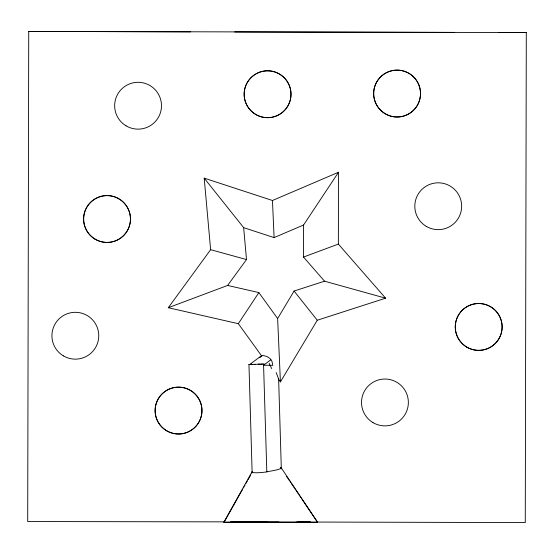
<?xml version="1.0" encoding="UTF-8"?>
<svg xmlns="http://www.w3.org/2000/svg" width="554" height="554" viewBox="0 0 554 554"><rect width="100%" height="100%" fill="white"/><g stroke="black" fill="none" stroke-linecap="round" stroke-linejoin="round"><path stroke-width="0.83" d="M498.607 32.499L526.3 32.561L28.732 31.419L27.7 521.536L224.647 521.861M385.605 298.184L324.575 281.197L303.495 257.063L303.564 225.014L338.508 172.273L338.362 244.092L385.619 298.191L317.262 320.24L280.414 381.9L278.468 379.213M316.556 522.055L525.268 522.581L526.3 32.464M280.483 467.396A14.75 2.119 -7 0 1 281.203 467.77L317.657 522.235L223.858 522.235L252.153 471.641A14.972 1.967 -8.3 0 1 252.416 471.385M224.28 521.854L237.32 498.683M237.611 498.171L239.231 495.297M239.75 494.376L242.361 489.778M243.4 487.936L243.926 487.014M244.446 486.093L244.972 485.179M246.018 483.337L247.361 480.983M248.185 479.542L248.594 478.822M249.009 478.102L249.418 477.382M249.833 476.669L250.657 475.228M251.904 473.074L252.319 472.361M280.407 381.844L277.637 318.543L294.077 291.03L324.575 281.197M255.082 364.317L248.919 364.546L249.674 364.539L261.675 355.529L262.748 355.412L266.876 356.464L270.061 358.576L272 361.464L272.838 365.342L263.579 365.218L264.348 364.033L260.879 364.137M338.515 172.259L272.464 200.493L204.197 178.146L210.631 249.688L168.284 307.712L227.618 285.442L258.856 292.574L238.331 323.668L261.827 356.208L261.135 356.728M227.618 285.442L246.509 259.556L243.642 227.639L204.232 178.187M261.64 355.557L261.654 355.973M250.768 364.504L251.454 363.985M259.757 357.766L260.442 357.247M263.579 365.218L270.996 359.657M243.642 227.639L274.091 237.604L303.564 225.014M303.495 257.063L338.335 244.099M249.688 364.518L251.911 364.428M223.858 522.235L278.863 522.069M267.61 471.745L266.813 471.856L263.545 364.054M248.961 364.539L252.105 471.821M252.312 364.414L252.749 364.4M254.314 364.338L259.916 364.165M258.157 364.22L262.416 364.089M249.757 364.525L250.657 364.511M250.408 364.511L249.902 364.518M310.385 522.076L297.865 522.083M190.548 31.855L28.732 31.419M234.681 31.945L454.474 32.409M231.053 521.958L317.657 522.235M267.049 522.034L230.63 521.91M296.058 522.097L310.69 522.145M168.284 307.705L238.317 323.702M210.659 249.695L246.509 259.556M294.077 291.03L317.117 320.053M258.856 292.574L277.637 318.543M280.781 468.116L281.37 468.947M287.734 478.185L288.302 479.03M286.577 476.502L287.152 477.347M290.047 481.585L290.642 482.465M288.876 479.868L289.451 480.713M293.018 485.962L291.238 483.337M293.613 486.841L294.209 487.714M298.35 493.849L295.981 490.345M294.797 488.593L295.393 489.466M302.394 499.846L317.324 522.048M300.095 496.432L300.864 497.568M301.244 498.136L302.013 499.279M298.945 494.729L299.714 495.865M276.183 372.523L278.641 379.054L281.293 467.95M272.464 200.527L274.091 237.604M266.765 471.904A14.543 1.918 -8 0 1 252.181 471.814M281.245 467.957A14.979 1.939 -7.3 0 1 267.506 471.579M269.099 363.286A42.298 6.073 61.5 0 1 271.702 368.625M278.683 379.137A6.399 0.526 63.4 0 1 278.302 378.888M426.241 226.344A23.42 23.42 0 0 0 461.648 206.545A23.42 23.42 0 0 0 426.802 185.784A23.42 23.42 0 0 0 426.241 226.344M385.099 113.702A23.42 23.42 0 0 0 420.507 93.903A23.42 23.42 0 0 0 385.653 73.135A23.42 23.42 0 0 0 385.099 113.702A23.42 23.42 0 0 0 420.507 93.855A23.42 23.42 0 0 0 385.653 73.086A23.42 23.42 0 0 0 385.099 113.646M255.588 114.373A23.42 23.42 0 0 0 290.995 94.575A23.42 23.42 0 0 0 256.149 73.814A23.42 23.42 0 0 0 255.588 114.373A23.42 23.42 0 0 0 290.995 94.526A23.42 23.42 0 0 0 256.149 73.758A23.42 23.42 0 0 0 255.588 114.325M466.71 347.081A23.42 23.42 0 0 0 502.118 327.282A23.42 23.42 0 0 0 467.271 306.521A23.42 23.42 0 0 0 466.71 347.081M466.71 347.033A23.42 23.42 0 0 0 502.118 327.234A23.42 23.42 0 0 0 467.271 306.466A23.42 23.42 0 0 0 466.71 347.033M372.953 422.577A23.42 23.42 0 0 0 408.36 402.779A23.42 23.42 0 0 0 373.514 382.011A23.42 23.42 0 0 0 372.953 422.577M166.553 430.721A23.42 23.42 0 0 0 201.961 410.923A23.42 23.42 0 0 0 167.114 390.106A23.42 23.42 0 0 0 166.553 430.673A23.42 23.42 0 0 0 201.961 410.874A23.42 23.42 0 0 0 167.114 390.161A23.42 23.42 0 0 0 166.553 430.721M63.35 355.848A23.42 23.42 0 0 0 98.757 336.049A23.42 23.42 0 0 0 63.911 315.288A23.42 23.42 0 0 0 63.35 355.848M95.053 239.162A23.42 23.42 0 0 0 130.46 219.363A23.42 23.42 0 0 0 95.613 198.547A23.42 23.42 0 0 0 95.053 239.106A23.42 23.42 0 0 0 130.46 219.308A23.42 23.42 0 0 0 95.613 198.595A23.42 23.42 0 0 0 95.053 239.162M126.083 125.841A23.42 23.42 0 0 0 161.491 106.043A23.42 23.42 0 0 0 126.644 85.281A23.42 23.42 0 0 0 126.083 125.841"/></g></svg>
